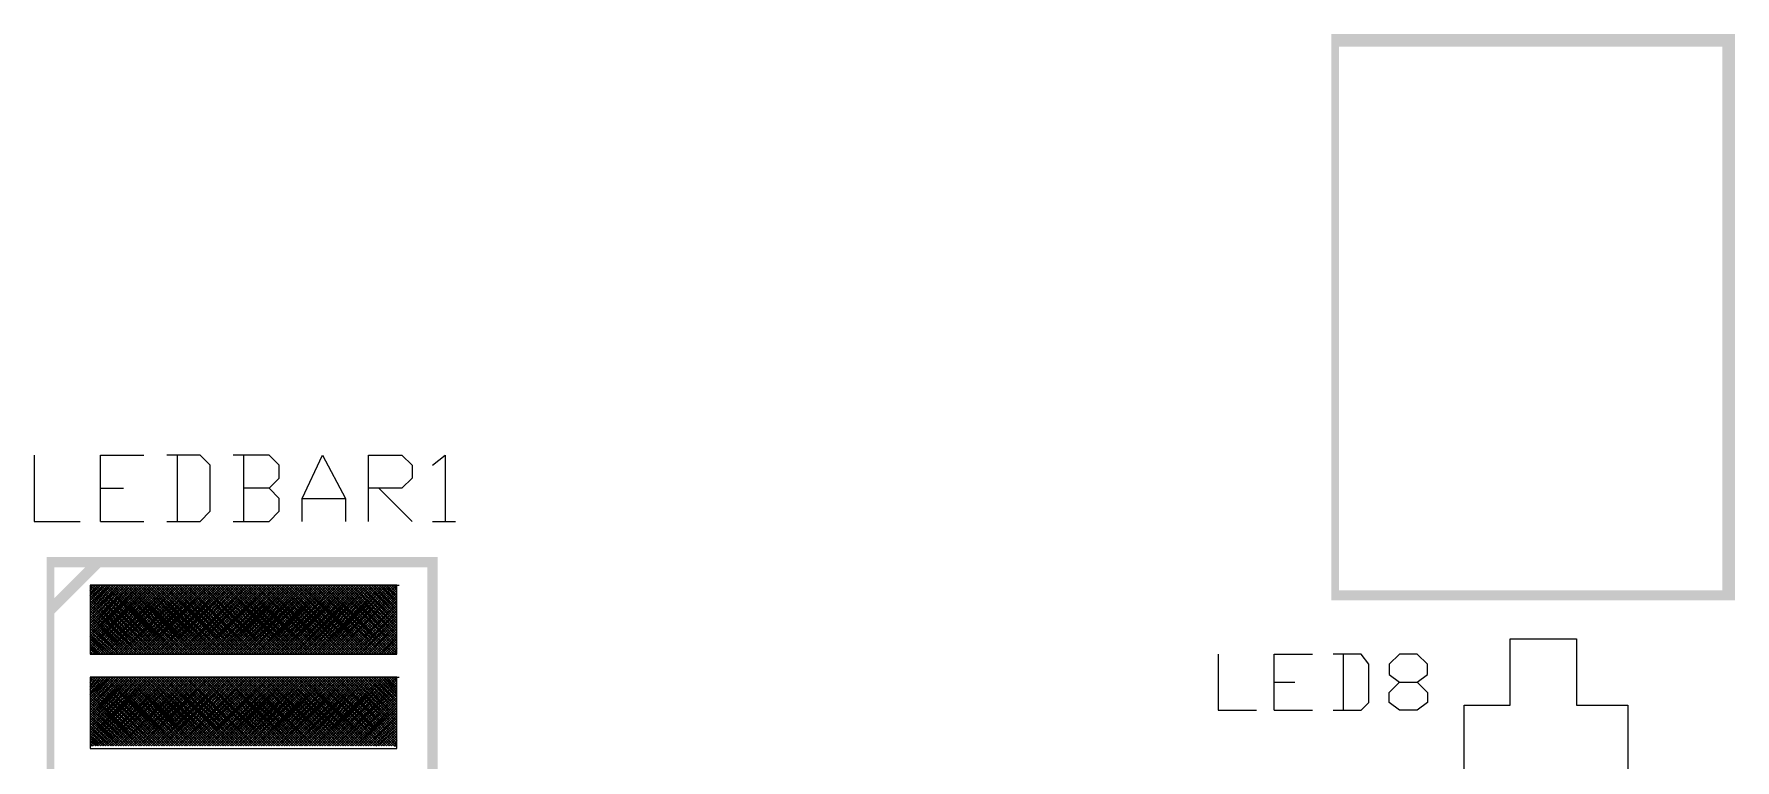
# Model space of a CAD drawing. Header units: millimetres. Extents: x 532209 to 638832, y -290618 to -196403.
# Drawn here: x 585746 to 602396, y -255416 to -248303 of the extents above; entities that cross this region are included whole.
import ezdxf
from ezdxf.enums import TextEntityAlignment as Align

# ---------------------------------------------------------------- set-up
doc = ezdxf.new("R2010")
doc.units = ezdxf.units.MM
doc.header["$LTSCALE"] = 12.5
doc.header["$MEASUREMENT"] = 0
doc.styles.get("Standard").update_dxf_attribs({"font": 'arial.ttf'})

# ---------------------------------------------------------------- blocks, each defined once
blk = doc.blocks.new('APC L')
at = {"linetype": 'Continuous'}
for points in [[(598521, -248428), (598446, -248303), (598521, -253753)], [(598446, -248303), (598521, -253753), (598446, -253853)], [(602396, -248303), (598521, -248428), (598446, -248303)], [(602271, -248428), (602396, -248303), (598521, -248428)], [(602396, -253853), (602271, -248428), (602396, -248303)], [(602271, -253753), (602396, -253853), (602271, -248428)], [(585871, -253903), (585946, -253978), (586346, -253428)], [(589696, -253428), (585946, -253528), (585871, -253428)], [(585946, -253528), (585871, -253428), (585946, -262753)], [(585871, -253428), (585946, -262753), (585871, -262828)], [(585946, -253978), (586346, -253428), (586421, -253503)], [(589596, -253528), (589696, -253428), (585946, -253528)], [(589696, -262828), (589596, -253528), (589696, -253428)], [(589596, -262753), (589696, -262828), (589596, -253528)], [(598521, -253753), (598446, -253853), (602271, -253753)], [(598446, -253853), (602271, -253753), (602396, -253853)]]:
    blk.add_hatch(color=256, dxfattribs=at).paths.add_polyline_path(points)
for points in [[(585746, -252428), (585746, -253078), (586196, -253078)], [(586396, -253078), (586396, -252428), (586821, -252428)], [(587046, -253078), (587371, -253078), (587471, -252978), (587471, -252528), (587371, -252428), (587046, -252428)], [(587146, -252428), (587146, -253078)], [(588046, -252753), (588146, -252653), (588146, -252528), (588046, -252428), (587696, -252428)], [(587796, -252428), (587796, -253078)], [(588371, -253078), (588371, -252853), (588571, -252428), (588796, -252853), (588796, -253078)], [(589021, -253078), (589021, -252428), (589346, -252428), (589446, -252528), (589446, -252653), (589346, -252753), (589021, -252753)], [(589646, -252528), (589771, -252428), (589771, -253078)], [(586396, -252753), (586621, -252753)], [(587696, -253078), (588046, -253078), (588146, -252978), (588146, -252853), (588046, -252753), (587796, -252753)], [(588371, -252853), (588796, -252853)], [(589121, -252753), (589446, -253078)], [(586396, -253078), (586821, -253078)], [(589646, -253078), (589871, -253078)], [(586296, -254378), (589296, -254378), (589296, -253703), (586296, -253703), (586296, -254378)], [(586296, -254378), (586946, -253703)], [(586296, -254353), (586946, -253703)], [(586296, -254328), (586921, -253703)], [(586296, -254328), (586896, -253703)], [(586296, -254303), (586896, -253703), (586296, -254278)], [(586296, -254278), (586871, -253703)], [(586296, -254253), (586846, -253703)], [(586296, -254228), (586821, -253703)], [(586296, -254203), (586821, -253703)], [(586796, -253703), (586296, -254203), (586771, -253703)], [(586296, -254178), (586771, -253703)], [(586296, -254153), (586746, -253703)], [(586296, -254153), (586721, -253703)], [(586296, -254128), (586696, -253703)], [(586296, -254103), (586696, -253703), (586296, -254078)], [(586296, -254078), (586671, -253703)], [(586296, -254053), (586646, -253703)], [(586296, -254028), (586646, -253703)], [(586296, -254003), (586621, -253703)], [(586596, -253703), (586296, -254003), (586571, -253703)], [(586296, -253978), (586571, -253703)], [(586296, -253953), (586546, -253703)], [(586296, -253953), (586521, -253703)], [(586296, -253928), (586496, -253703)], [(586296, -253903), (586496, -253703), (586296, -253878)], [(586296, -253878), (586471, -253703)], [(586296, -253853), (586446, -253703)], [(586296, -253828), (586446, -253703)], [(586296, -253828), (586421, -253703)], [(586396, -253703), (586296, -253803), (586371, -253703)], [(586296, -253778), (586371, -253703)], [(586296, -253753), (586346, -253703)], [(586296, -253753), (586321, -253703)], [(586296, -253728), (586321, -253703)], [(586296, -253703), (586321, -253703)], [(586321, -253703), (586971, -254378), (586296, -253703)], [(586946, -254378), (586296, -253728)], [(586321, -254378), (586996, -253703)], [(586321, -254378), (586971, -253703)], [(586996, -254378), (586321, -253703)], [(587021, -253703), (586346, -254378), (587021, -253703)], [(587021, -254378), (586346, -253703)], [(586396, -254378), (587071, -253703), (586371, -254378)], [(586371, -254378), (587046, -253703)], [(587046, -254378), (586371, -253703)], [(587021, -254378), (586371, -253703)], [(587071, -254378), (586396, -253703)], [(586421, -254378), (587096, -253703)], [(587096, -254378), (586421, -253703)], [(586446, -254378), (587121, -253703)], [(586446, -254378), (587096, -253703)], [(587146, -254378), (586446, -253703)], [(587121, -254378), (586446, -253703), (587096, -254378)], [(586471, -254378), (587146, -253703)], [(586496, -253703), (587146, -254378), (586471, -253703)], [(586496, -254378), (587171, -253703)], [(586496, -254378), (587146, -253703)], [(587171, -254378), (586496, -253703)], [(586521, -254378), (587196, -253703)], [(587196, -254378), (586521, -253703)], [(587221, -253703), (586546, -254378), (587221, -253703)], [(587221, -254378), (586546, -253703)], [(586596, -254378), (587271, -253703), (586571, -254378)], [(586571, -254378), (587246, -253703)], [(587246, -254378), (586571, -253703)], [(587221, -254378), (586571, -253703)], [(587271, -254378), (586596, -253703)], [(586621, -254378), (587271, -253703)], [(587271, -254378), (586621, -253703)], [(586646, -254378), (587321, -253703)], [(586646, -254378), (587296, -253703)], [(587346, -254378), (586646, -253703)], [(587321, -254378), (586646, -253703), (587296, -254378)], [(586671, -254378), (587346, -253703)], [(586696, -253703), (587346, -254378), (586671, -253703)], [(586696, -254378), (587371, -253703)], [(586696, -254378), (587346, -253703)], [(587371, -254378), (586696, -253703)], [(586721, -254378), (587396, -253703)], [(587396, -254378), (586721, -253703)], [(587421, -253703), (586746, -254378), (587396, -253703)], [(587396, -254378), (586746, -253703)], [(586796, -254378), (587471, -253703), (586771, -254378)], [(586771, -254378), (587446, -253703)], [(587446, -254378), (586771, -253703)], [(587421, -254378), (586771, -253703)], [(587471, -254378), (586796, -253703)], [(586821, -254378), (587496, -253703)], [(586821, -254378), (587471, -253703)], [(587521, -254378), (586821, -253703), (587496, -254378)], [(587471, -254378), (586821, -253703)], [(586846, -254378), (587521, -253703)], [(587546, -254378), (586846, -253703)], [(586871, -254378), (587546, -253703)], [(586896, -253703), (587546, -254378), (586871, -253703)], [(586896, -254378), (587571, -253703)], [(586896, -254378), (587546, -253703)], [(587571, -254378), (586896, -253703)], [(586921, -254378), (587596, -253703)], [(587596, -254378), (586921, -253703)], [(586946, -254378), (587646, -253703)], [(587621, -253703), (586946, -254378), (587596, -253703)], [(587621, -254378), (586946, -253703)], [(587596, -254378), (586946, -253703)], [(586996, -254378), (587671, -253703), (586971, -254378)], [(587646, -254378), (586971, -253703)], [(587671, -254378), (586996, -253703)], [(587021, -254378), (587696, -253703)], [(587021, -254378), (587671, -253703)], [(587721, -254378), (587021, -253703), (587696, -254378)], [(587671, -254378), (587021, -253703)], [(587046, -254378), (587721, -253703)], [(587721, -254378), (587046, -253703)], [(587071, -254378), (587721, -253703)], [(587096, -253703), (587746, -254378), (587071, -253703)], [(587096, -254378), (587771, -253703)], [(587096, -254378), (587746, -253703)], [(587771, -254378), (587096, -253703)], [(587796, -253703), (587121, -254378), (587796, -253703)], [(587796, -254378), (587121, -253703)], [(587146, -254378), (587846, -253703)], [(587146, -254378), (587821, -253703)], [(587821, -254378), (587146, -253703)], [(587796, -254378), (587146, -253703)], [(587196, -254378), (587846, -253703), (587171, -254378)], [(587846, -254378), (587171, -253703)], [(587846, -254378), (587196, -253703)], [(587221, -254378), (587896, -253703)], [(587221, -254378), (587871, -253703)], [(587921, -254378), (587221, -253703), (587896, -254378)], [(587871, -254378), (587221, -253703)], [(587246, -254378), (587921, -253703)], [(587921, -254378), (587246, -253703)], [(587271, -254378), (587946, -253703)], [(587271, -254378), (587921, -253703)], [(587271, -253703), (587946, -254378), (587271, -253703)], [(587296, -254378), (587971, -253703)], [(587971, -254378), (587296, -253703)], [(587996, -253703), (587321, -254378), (587996, -253703)], [(587996, -254378), (587321, -253703)], [(587371, -254378), (588046, -253703), (587346, -254378)], [(587346, -254378), (588021, -253703)], [(588021, -254378), (587346, -253703)], [(587996, -254378), (587346, -253703)], [(588046, -254378), (587371, -253703)], [(587396, -254378), (588071, -253703)], [(587396, -254378), (588046, -253703)], [(588096, -254378), (587396, -253703), (588071, -254378)], [(588046, -254378), (587396, -253703)], [(587421, -254378), (588096, -253703)], [(588121, -254378), (587421, -253703)], [(587446, -254378), (588121, -253703)], [(588121, -254378), (587446, -253703)], [(587471, -254378), (588121, -253703)], [(587471, -254378), (588146, -253703)], [(587471, -253703), (588146, -254378), (587471, -253703)], [(587496, -254378), (588171, -253703)], [(588171, -254378), (587496, -253703)], [(588171, -253703), (587521, -254378), (588196, -253703)], [(588171, -254378), (587521, -253703)], [(587546, -254378), (588221, -253703)], [(587546, -254378), (588246, -253703), (587571, -254378)], [(588196, -254378), (587546, -253703)], [(588221, -254378), (587546, -253703)], [(588246, -254378), (587571, -253703)], [(587596, -254378), (588246, -253703)], [(587596, -254378), (588271, -253703)], [(588246, -254378), (587596, -253703)], [(588271, -254378), (587596, -253703), (588296, -254378)], [(587621, -254378), (588296, -253703)], [(588296, -254378), (587621, -253703)], [(587646, -254378), (588296, -253703)], [(587646, -253703), (588321, -254378), (587671, -253703)], [(587671, -254378), (588321, -253703)], [(587671, -254378), (588346, -253703)], [(588346, -254378), (587671, -253703)], [(587696, -254378), (588371, -253703)], [(588371, -254378), (587696, -253703)], [(588371, -253703), (587721, -254378), (588396, -253703)], [(587721, -254378), (588421, -253703)], [(588371, -254378), (587721, -253703)], [(588396, -254378), (587721, -253703)], [(587746, -254378), (588446, -253703), (587771, -254378)], [(588421, -254378), (587746, -253703)], [(588446, -254378), (587771, -253703)], [(587796, -254378), (588446, -253703)], [(587796, -254378), (588471, -253703)], [(588446, -254378), (587796, -253703)], [(588471, -254378), (587796, -253703), (588496, -254378)], [(587821, -254378), (588496, -253703)], [(588496, -254378), (587821, -253703)], [(587846, -254378), (588496, -253703)], [(587846, -254378), (588521, -253703)], [(587846, -253703), (588521, -254378), (587846, -253703)], [(587871, -254378), (588546, -253703)], [(588546, -254378), (587871, -253703)], [(587896, -254378), (588571, -253703)], [(588571, -254378), (587896, -253703)], [(588571, -253703), (587921, -254378), (588596, -253703)], [(587921, -254378), (588621, -253703)], [(588571, -254378), (587921, -253703)], [(588596, -254378), (587921, -253703)], [(587946, -254378), (588621, -253703), (587971, -254378)], [(588621, -254378), (587946, -253703)], [(588621, -254378), (587971, -253703)], [(587996, -254378), (588646, -253703)], [(587996, -254378), (588671, -253703)], [(588646, -254378), (587996, -253703)], [(588671, -254378), (587996, -253703), (588696, -254378)], [(588021, -254378), (588696, -253703)], [(588696, -254378), (588021, -253703)], [(588046, -254378), (588696, -253703)], [(588046, -254378), (588721, -253703)], [(588046, -253703), (588721, -254378), (588046, -253703)], [(588071, -254378), (588746, -253703)], [(588746, -254378), (588071, -253703)], [(588746, -253703), (588096, -254378), (588771, -253703)], [(588746, -254378), (588096, -253703)], [(588121, -254378), (588796, -253703)], [(588121, -254378), (588821, -253703)], [(588771, -254378), (588121, -253703)], [(588796, -254378), (588121, -253703)], [(588146, -254378), (588821, -253703), (588171, -254378)], [(588821, -254378), (588146, -253703)], [(588171, -254378), (588846, -253703)], [(588821, -254378), (588171, -253703)], [(588846, -254378), (588171, -253703)], [(588196, -254378), (588871, -253703)], [(588871, -254378), (588196, -253703), (588896, -254378)], [(588221, -254378), (588896, -253703)], [(588896, -254378), (588221, -253703)], [(588246, -254378), (588896, -253703)], [(588246, -254378), (588921, -253703)], [(588246, -253703), (588921, -254378), (588246, -253703)], [(588271, -254378), (588946, -253703)], [(588946, -254378), (588271, -253703)], [(588946, -253703), (588296, -254378), (588971, -253703)], [(588296, -254378), (588996, -253703)], [(588946, -254378), (588296, -253703)], [(588971, -254378), (588296, -253703)], [(588321, -254378), (589021, -253703), (588346, -254378)], [(588996, -254378), (588321, -253703)], [(589021, -254378), (588346, -253703)], [(588371, -254378), (589021, -253703)], [(588371, -254378), (589046, -253703)], [(589021, -254378), (588371, -253703)], [(589046, -254378), (588371, -253703), (589071, -254378)], [(588396, -254378), (589071, -253703)], [(589071, -254378), (588396, -253703)], [(588421, -254378), (589071, -253703)], [(589096, -254378), (588421, -253703)], [(588446, -254378), (589096, -253703)], [(588446, -254378), (589121, -253703)], [(588446, -253703), (589121, -254378), (588446, -253703)], [(588471, -254378), (589146, -253703)], [(589146, -254378), (588471, -253703)], [(589146, -253703), (588496, -254378), (589171, -253703)], [(588496, -254378), (589196, -253703)], [(589146, -254378), (588496, -253703)], [(589171, -254378), (588496, -253703)], [(588521, -254378), (589196, -253703), (588546, -254378)], [(589196, -254378), (588521, -253703)], [(589196, -254378), (588546, -253703)], [(588571, -254378), (589221, -253703)], [(588571, -254378), (589246, -253703)], [(589221, -254378), (588571, -253703)], [(589246, -254378), (588571, -253703), (589271, -254378)], [(588596, -254378), (589271, -253703)], [(589271, -254378), (588596, -253703)], [(588621, -254378), (589271, -253703)], [(588621, -254378), (589296, -253703)], [(588621, -253703), (589296, -254378), (588621, -253703)], [(589296, -254353), (588646, -253703)], [(588646, -254378), (589296, -253728)], [(589296, -254328), (588671, -253703)], [(589296, -254328), (588696, -253703)], [(589296, -254303), (588696, -253703)], [(589296, -254278), (588721, -253703)], [(589296, -254278), (588746, -253703)], [(589296, -254253), (588746, -253703)], [(589296, -254228), (588771, -253703), (589296, -254228)], [(589296, -254203), (588796, -253703)], [(589296, -254203), (588821, -253703)], [(589296, -254178), (588821, -253703)], [(589296, -254153), (588846, -253703)], [(589296, -254153), (588871, -253703)], [(589296, -254128), (588896, -253703)], [(589296, -254103), (588896, -253703)], [(589296, -254078), (588921, -253703)], [(589296, -254078), (588946, -253703)], [(589296, -254053), (588946, -253703)], [(589296, -254028), (588971, -253703), (589296, -254028)], [(589296, -254003), (588996, -253703)], [(589296, -254003), (589021, -253703)], [(589296, -253978), (589021, -253703)], [(589296, -253953), (589046, -253703)], [(589296, -253953), (589071, -253703)], [(589296, -253928), (589071, -253703)], [(589296, -253903), (589096, -253703)], [(589296, -253878), (589121, -253703)], [(589296, -253878), (589146, -253703)], [(589296, -253853), (589146, -253703)], [(589296, -253828), (589171, -253703), (589296, -253828)], [(589296, -253828), (589196, -253703)], [(589296, -253803), (589196, -253703)], [(589296, -253778), (589221, -253703)], [(589296, -253753), (589246, -253703)], [(589296, -253753), (589271, -253703)], [(589296, -253728), (589271, -253703)], [(589296, -253703), (589321, -253703)], [(586946, -254378), (586296, -253753)], [(586921, -254378), (586296, -253753)], [(586896, -254378), (586296, -253778)], [(586896, -254378), (586296, -253803)], [(586871, -254378), (586296, -253828), (586846, -254378)], [(586821, -254378), (586296, -253828)], [(586821, -254378), (586296, -253853)], [(586796, -254378), (586296, -253878)], [(586296, -253878), (586771, -254378), (586296, -253903)], [(588671, -254378), (589296, -253753)], [(589296, -253753), (588696, -254378), (589296, -253778), (588696, -254378)], [(588721, -254378), (589296, -253803)], [(588746, -254378), (589296, -253828)], [(588746, -254378), (589296, -253828)], [(588771, -254378), (589296, -253853)], [(588796, -254378), (589296, -253878)], [(588821, -254378), (589296, -253878)], [(588821, -254378), (589296, -253903)], [(586771, -254378), (586296, -253928)], [(586746, -254378), (586296, -253953)], [(586721, -254378), (586296, -253953)], [(586696, -254378), (586296, -253978)], [(586696, -254378), (586296, -254003), (586671, -254378)], [(586646, -254378), (586296, -254003)], [(586646, -254378), (586296, -254028)], [(586621, -254378), (586296, -254053)], [(586596, -254378), (586296, -254078)], [(586296, -254078), (586571, -254378), (586296, -254103)], [(588846, -254378), (589296, -253928)], [(588871, -254378), (589296, -253953)], [(588896, -254378), (589296, -253953), (588896, -254378)], [(588896, -254378), (589296, -253978)], [(588921, -254378), (589296, -254003)], [(588946, -254378), (589296, -254003)], [(588946, -254378), (589296, -254028)], [(588971, -254378), (589296, -254053)], [(588996, -254378), (589296, -254078)], [(589021, -254378), (589296, -254078)], [(586571, -254378), (586296, -254128)], [(586546, -254378), (586296, -254153)], [(586521, -254378), (586296, -254153)], [(586496, -254378), (586296, -254178)], [(586496, -254378), (586296, -254203), (586471, -254378)], [(586446, -254378), (586296, -254203)], [(586446, -254378), (586296, -254228)], [(589021, -254378), (589296, -254103)], [(589046, -254378), (589296, -254128)], [(589071, -254378), (589296, -254153)], [(589071, -254378), (589296, -254153), (589071, -254378)], [(589096, -254378), (589296, -254178)], [(589121, -254378), (589296, -254203)], [(589146, -254378), (589296, -254203)], [(589146, -254378), (589296, -254228)], [(601346, -255753), (599746, -255753), (599746, -254878), (600196, -254878), (600196, -254228), (600846, -254228), (600846, -254878), (601346, -254878), (601346, -255753)], [(586421, -254378), (586296, -254253)], [(586396, -254378), (586296, -254278)], [(586296, -254278), (586371, -254378), (586296, -254303)], [(586371, -254378), (586296, -254328)], [(586346, -254378), (586296, -254328)], [(586321, -254378), (586296, -254353)], [(586321, -254378), (586296, -254378)], [(589171, -254378), (589296, -254253)], [(589196, -254378), (589296, -254278)], [(589196, -254378), (589296, -254278)], [(589221, -254378), (589296, -254303)], [(589246, -254378), (589296, -254328)], [(589296, -254328), (589271, -254378), (589296, -254353), (589271, -254378)], [(597336, -254378), (597336, -254928), (597711, -254928)], [(597886, -254928), (597886, -254378), (598261, -254378)], [(598461, -254928), (598736, -254928), (598811, -254853), (598811, -254478), (598736, -254378), (598461, -254378)], [(598561, -254378), (598561, -254928)], [(599111, -254928), (599011, -254853), (599011, -254753), (599111, -254653), (599286, -254653), (599386, -254578), (599386, -254478), (599286, -254378), (599111, -254378), (599011, -254478), (599011, -254578), (599111, -254653)], [(586296, -255303), (589296, -255303), (589296, -254603), (586296, -254603), (586296, -255303)], [(586296, -255278), (586946, -254603)], [(586296, -255253), (586946, -254603)], [(586296, -255228), (586921, -254603)], [(586296, -255228), (586896, -254603)], [(586296, -255203), (586896, -254603), (586296, -255178)], [(586871, -254603), (586296, -255178), (586846, -254603)], [(586296, -255153), (586821, -254603)], [(586296, -255128), (586821, -254603)], [(586296, -255103), (586796, -254603)], [(586296, -255103), (586771, -254603)], [(586296, -255078), (586771, -254603)], [(586296, -255053), (586746, -254603)], [(586296, -255053), (586721, -254603)], [(586296, -255028), (586696, -254603)], [(586296, -255003), (586696, -254603), (586296, -254978)], [(586671, -254603), (586296, -254978), (586646, -254603)], [(586296, -254953), (586646, -254603)], [(586296, -254928), (586621, -254603)], [(586296, -254903), (586596, -254603)], [(586296, -254903), (586571, -254603)], [(586296, -254878), (586571, -254603)], [(586296, -254853), (586546, -254603)], [(586296, -254853), (586521, -254603)], [(586296, -254828), (586496, -254603)], [(586296, -254803), (586496, -254603), (586296, -254778)], [(586471, -254603), (586296, -254778), (586446, -254603)], [(586296, -254753), (586446, -254603)], [(586296, -254728), (586421, -254603)], [(586296, -254728), (586396, -254603)], [(586296, -254703), (586371, -254603)], [(586296, -254678), (586371, -254603)], [(586296, -254653), (586346, -254603)], [(586296, -254653), (586321, -254603)], [(586296, -254628), (586321, -254603)], [(586296, -254603), (586321, -254603)], [(586321, -254603), (586971, -255278), (586296, -254603)], [(586946, -255278), (586296, -254628)], [(586946, -255278), (586296, -254653)], [(586921, -255278), (586296, -254653)], [(586896, -255278), (586296, -254678)], [(586896, -255278), (586296, -254703)], [(586871, -255278), (586296, -254728)], [(586846, -255278), (586296, -254728)], [(586321, -255278), (586996, -254603)], [(586321, -255278), (586971, -254603)], [(586996, -255278), (586321, -254603)], [(587021, -254603), (586346, -255278), (587021, -254603)], [(587021, -255278), (586346, -254603)], [(586396, -255278), (587071, -254603), (586371, -255278)], [(586371, -255278), (587046, -254603)], [(587046, -255278), (586371, -254603)], [(587021, -255278), (586371, -254603)], [(587071, -255278), (586396, -254603)], [(586421, -255278), (587096, -254603)], [(587096, -255278), (586421, -254603)], [(586446, -255278), (587121, -254603)], [(586446, -255278), (587096, -254603)], [(587146, -255278), (586446, -254603)], [(587121, -255278), (586446, -254603), (587096, -255278)], [(586471, -255278), (587146, -254603)], [(586496, -254603), (587146, -255278), (586471, -254603)], [(586496, -255278), (587171, -254603)], [(586496, -255278), (587146, -254603)], [(587171, -255278), (586496, -254603)], [(586521, -255278), (587196, -254603)], [(587196, -255278), (586521, -254603)], [(587221, -254603), (586546, -255278), (587221, -254603)], [(587221, -255278), (586546, -254603)], [(586596, -255278), (587271, -254603), (586571, -255278)], [(586571, -255278), (587246, -254603)], [(587246, -255278), (586571, -254603)], [(587221, -255278), (586571, -254603)], [(587271, -255278), (586596, -254603)], [(586621, -255278), (587271, -254603)], [(587271, -255278), (586621, -254603)], [(586646, -255278), (587321, -254603)], [(586646, -255278), (587296, -254603)], [(587346, -255278), (586646, -254603)], [(587321, -255278), (586646, -254603), (587296, -255278)], [(586671, -255278), (587346, -254603)], [(586696, -254603), (587346, -255278), (586671, -254603)], [(586696, -255278), (587371, -254603)], [(586696, -255278), (587346, -254603)], [(587371, -255278), (586696, -254603)], [(586721, -255278), (587396, -254603)], [(587396, -255278), (586721, -254603)], [(587421, -254603), (586746, -255278), (587396, -254603)], [(587396, -255278), (586746, -254603)], [(586796, -255278), (587471, -254603), (586771, -255278)], [(586771, -255278), (587446, -254603)], [(587446, -255278), (586771, -254603)], [(587421, -255278), (586771, -254603)], [(587471, -255278), (586796, -254603)], [(586821, -255278), (587496, -254603)], [(586821, -255278), (587471, -254603)], [(587521, -255278), (586821, -254603), (587496, -255278)], [(587471, -255278), (586821, -254603)], [(586846, -255278), (587521, -254603)], [(587546, -255278), (586846, -254603)], [(586871, -255278), (587546, -254603)], [(586896, -254603), (587546, -255278), (586871, -254603)], [(586896, -255278), (587571, -254603)], [(586896, -255278), (587546, -254603)], [(587571, -255278), (586896, -254603)], [(586921, -255278), (587596, -254603)], [(587596, -255278), (586921, -254603)], [(586946, -255278), (587646, -254603)], [(587621, -254603), (586946, -255278), (587596, -254603)], [(587621, -255278), (586946, -254603)], [(587596, -255278), (586946, -254603)], [(586996, -255278), (587671, -254603), (586971, -255278)], [(587646, -255278), (586971, -254603)], [(587671, -255278), (586996, -254603)], [(587021, -255278), (587696, -254603)], [(587021, -255278), (587671, -254603)], [(587721, -255278), (587021, -254603), (587696, -255278)], [(587671, -255278), (587021, -254603)], [(587046, -255278), (587721, -254603)], [(587721, -255278), (587046, -254603)], [(587071, -255278), (587721, -254603)], [(587096, -254603), (587746, -255278), (587071, -254603)], [(587096, -255278), (587771, -254603)], [(587096, -255278), (587746, -254603)], [(587771, -255278), (587096, -254603)], [(587796, -254603), (587121, -255278), (587796, -254603)], [(587796, -255278), (587121, -254603)], [(587146, -255278), (587846, -254603)], [(587146, -255278), (587821, -254603)], [(587821, -255278), (587146, -254603)], [(587796, -255278), (587146, -254603)], [(587196, -255278), (587846, -254603), (587171, -255278)], [(587846, -255278), (587171, -254603)], [(587846, -255278), (587196, -254603)], [(587221, -255278), (587896, -254603)], [(587221, -255278), (587871, -254603)], [(587921, -255278), (587221, -254603), (587896, -255278)], [(587871, -255278), (587221, -254603)], [(587246, -255278), (587921, -254603)], [(587921, -255278), (587246, -254603)], [(587271, -255278), (587946, -254603)], [(587271, -255278), (587921, -254603)], [(587271, -254603), (587946, -255278), (587271, -254603)], [(587296, -255278), (587971, -254603)], [(587971, -255278), (587296, -254603)], [(587996, -254603), (587321, -255278), (587996, -254603)], [(587996, -255278), (587321, -254603)], [(587371, -255278), (588046, -254603), (587346, -255278)], [(587346, -255278), (588021, -254603)], [(588021, -255278), (587346, -254603)], [(587996, -255278), (587346, -254603)], [(588046, -255278), (587371, -254603)], [(587396, -255278), (588071, -254603)], [(587396, -255278), (588046, -254603)], [(588096, -255278), (587396, -254603), (588071, -255278)], [(588046, -255278), (587396, -254603)], [(587421, -255278), (588096, -254603)], [(588121, -255278), (587421, -254603)], [(587446, -255278), (588121, -254603)], [(588121, -255278), (587446, -254603)], [(587471, -255278), (588121, -254603)], [(587471, -255278), (588146, -254603)], [(587471, -254603), (588146, -255278), (587471, -254603)], [(587496, -255278), (588171, -254603)], [(588171, -255278), (587496, -254603)], [(588171, -254603), (587521, -255278), (588196, -254603)], [(588171, -255278), (587521, -254603)], [(587546, -255278), (588221, -254603)], [(587546, -255278), (588246, -254603), (587571, -255278)], [(588196, -255278), (587546, -254603)], [(588221, -255278), (587546, -254603)], [(588246, -255278), (587571, -254603)], [(587596, -255278), (588246, -254603)], [(587596, -255278), (588271, -254603)], [(588246, -255278), (587596, -254603)], [(588271, -255278), (587596, -254603), (588296, -255278)], [(587621, -255278), (588296, -254603)], [(588296, -255278), (587621, -254603)], [(587646, -255278), (588296, -254603)], [(587646, -254603), (588321, -255278), (587671, -254603)], [(587671, -255278), (588321, -254603)], [(587671, -255278), (588346, -254603)], [(588346, -255278), (587671, -254603)], [(587696, -255278), (588371, -254603)], [(588371, -255278), (587696, -254603)], [(588371, -254603), (587721, -255278), (588396, -254603)], [(587721, -255278), (588421, -254603)], [(588371, -255278), (587721, -254603)], [(588396, -255278), (587721, -254603)], [(587746, -255278), (588446, -254603), (587771, -255278)], [(588421, -255278), (587746, -254603)], [(588446, -255278), (587771, -254603)], [(587796, -255278), (588446, -254603)], [(587796, -255278), (588471, -254603)], [(588446, -255278), (587796, -254603)], [(588471, -255278), (587796, -254603), (588496, -255278)], [(587821, -255278), (588496, -254603)], [(588496, -255278), (587821, -254603)], [(587846, -255278), (588496, -254603)], [(587846, -255278), (588521, -254603)], [(587846, -254603), (588521, -255278), (587846, -254603)], [(587871, -255278), (588546, -254603)], [(588546, -255278), (587871, -254603)], [(587896, -255278), (588571, -254603)], [(588571, -255278), (587896, -254603)], [(588571, -254603), (587921, -255278), (588596, -254603)], [(587921, -255278), (588621, -254603)], [(588571, -255278), (587921, -254603)], [(588596, -255278), (587921, -254603)], [(587946, -255278), (588621, -254603), (587971, -255278)], [(588621, -255278), (587946, -254603)], [(588621, -255278), (587971, -254603)], [(587996, -255278), (588646, -254603)], [(587996, -255278), (588671, -254603)], [(588646, -255278), (587996, -254603)], [(588671, -255278), (587996, -254603), (588696, -255278)], [(588021, -255278), (588696, -254603)], [(588696, -255278), (588021, -254603)], [(588046, -255278), (588696, -254603)], [(588046, -255278), (588721, -254603)], [(588046, -254603), (588721, -255278), (588046, -254603)], [(588071, -255278), (588746, -254603)], [(588746, -255278), (588071, -254603)], [(588746, -254603), (588096, -255278), (588771, -254603)], [(588746, -255278), (588096, -254603)], [(588121, -255278), (588796, -254603)], [(588121, -255278), (588821, -254603)], [(588771, -255278), (588121, -254603)], [(588796, -255278), (588121, -254603)], [(588146, -255278), (588821, -254603), (588171, -255278)], [(588821, -255278), (588146, -254603)], [(588171, -255278), (588846, -254603)], [(588821, -255278), (588171, -254603)], [(588846, -255278), (588171, -254603)], [(588196, -255278), (588871, -254603)], [(588871, -255278), (588196, -254603), (588896, -255278)], [(588221, -255278), (588896, -254603)], [(588896, -255278), (588221, -254603)], [(588246, -255278), (588896, -254603)], [(588246, -255278), (588921, -254603)], [(588246, -254603), (588921, -255278), (588246, -254603)], [(588271, -255278), (588946, -254603)], [(588946, -255278), (588271, -254603)], [(588946, -254603), (588296, -255278), (588971, -254603)], [(588296, -255278), (588996, -254603)], [(588946, -255278), (588296, -254603)], [(588971, -255278), (588296, -254603)], [(588321, -255278), (589021, -254603), (588346, -255278)], [(588996, -255278), (588321, -254603)], [(589021, -255278), (588346, -254603)], [(588371, -255278), (589021, -254603)], [(588371, -255278), (589046, -254603)], [(589021, -255278), (588371, -254603)], [(589046, -255278), (588371, -254603), (589071, -255278)], [(588396, -255278), (589071, -254603)], [(589071, -255278), (588396, -254603)], [(588421, -255278), (589071, -254603)], [(589096, -255278), (588421, -254603)], [(588446, -255278), (589096, -254603)], [(588446, -255278), (589121, -254603)], [(588446, -254603), (589121, -255278), (588446, -254603)], [(588471, -255278), (589146, -254603)], [(589146, -255278), (588471, -254603)], [(589146, -254603), (588496, -255278), (589171, -254603)], [(588496, -255278), (589196, -254603)], [(589146, -255278), (588496, -254603)], [(589171, -255278), (588496, -254603)], [(588521, -255278), (589196, -254603), (588546, -255278)], [(589196, -255278), (588521, -254603)], [(589196, -255278), (588546, -254603)], [(588571, -255278), (589221, -254603)], [(588571, -255278), (589246, -254603)], [(589221, -255278), (588571, -254603)], [(589246, -255278), (588571, -254603), (589271, -255278)], [(588596, -255278), (589271, -254603)], [(589271, -255278), (588596, -254603)], [(588621, -255278), (589271, -254603)], [(588621, -255278), (589296, -254603)], [(588621, -254603), (589296, -255278), (588621, -254603)], [(589296, -255253), (588646, -254603)], [(588646, -255278), (589296, -254628)], [(589296, -255228), (588671, -254603)], [(588671, -255278), (589296, -254653)], [(589296, -255228), (588696, -254603)], [(588696, -254603), (589296, -255203), (588721, -254603)], [(589296, -254653), (588696, -255278), (589296, -254678)], [(588696, -255278), (589296, -254703)], [(588721, -255278), (589296, -254728)], [(589296, -255178), (588746, -254603)], [(589296, -255178), (588746, -254603)], [(588746, -255278), (589296, -254728), (588746, -255278)], [(589296, -255153), (588771, -254603), (589296, -255128)], [(589296, -255103), (588796, -254603)], [(589296, -255103), (588821, -254603)], [(589296, -255078), (588821, -254603)], [(589296, -255053), (588846, -254603)], [(589296, -255053), (588871, -254603)], [(589296, -255028), (588896, -254603)], [(588896, -254603), (589296, -255003), (588921, -254603)], [(589296, -254978), (588946, -254603)], [(589296, -254978), (588946, -254603)], [(589296, -254953), (588971, -254603), (589296, -254928)], [(589296, -254903), (588996, -254603)], [(589296, -254903), (589021, -254603)], [(589296, -254878), (589021, -254603)], [(589296, -254853), (589046, -254603)], [(589296, -254853), (589071, -254603)], [(589296, -254828), (589071, -254603)], [(589096, -254603), (589296, -254803), (589121, -254603)], [(589296, -254778), (589146, -254603)], [(589296, -254778), (589146, -254603)], [(589296, -254753), (589171, -254603), (589296, -254728)], [(589296, -254728), (589196, -254603)], [(589296, -254703), (589196, -254603)], [(589296, -254678), (589221, -254603)], [(589296, -254653), (589246, -254603)], [(589296, -254653), (589271, -254603)], [(589296, -254628), (589271, -254603)], [(589296, -254603), (589321, -254603)], [(597886, -254653), (598086, -254653)], [(599286, -254653), (599386, -254753), (599386, -254853), (599286, -254928), (599111, -254928)], [(586821, -255278), (586296, -254753)], [(586821, -255278), (586296, -254778)], [(586796, -255278), (586296, -254778), (586771, -255278), (586296, -254803)], [(586771, -255278), (586296, -254828)], [(586746, -255278), (586296, -254853)], [(586721, -255278), (586296, -254853)], [(586696, -255278), (586296, -254878)], [(586696, -255278), (586296, -254903)], [(586671, -255278), (586296, -254903)], [(588771, -255278), (589296, -254753)], [(588796, -255278), (589296, -254778)], [(588821, -255278), (589296, -254778)], [(588821, -255278), (589296, -254803)], [(588846, -255278), (589296, -254828)], [(588871, -255278), (589296, -254853)], [(589296, -254853), (588896, -255278), (589296, -254878)], [(588896, -255278), (589296, -254903)], [(588921, -255278), (589296, -254903)], [(586646, -255278), (586296, -254928)], [(586646, -255278), (586296, -254953)], [(586621, -255278), (586296, -254978), (586596, -255278)], [(586296, -254978), (586571, -255278), (586296, -255003)], [(586571, -255278), (586296, -255028)], [(586546, -255278), (586296, -255053)], [(586521, -255278), (586296, -255053)], [(588946, -255278), (589296, -254928), (588946, -255278)], [(588971, -255278), (589296, -254953)], [(588996, -255278), (589296, -254978)], [(589021, -255278), (589296, -254978)], [(589021, -255278), (589296, -255003)], [(589046, -255278), (589296, -255028)], [(589071, -255278), (589296, -255053)], [(589296, -255053), (589071, -255278), (589296, -255078)], [(597886, -254928), (598261, -254928)], [(586496, -255278), (586296, -255078)], [(586496, -255278), (586296, -255103)], [(586471, -255278), (586296, -255103)], [(586446, -255278), (586296, -255128)], [(586446, -255278), (586296, -255153)], [(586421, -255278), (586296, -255178), (586396, -255278)], [(586296, -255178), (586371, -255278), (586296, -255203)], [(586371, -255278), (586296, -255228)], [(586346, -255278), (586296, -255228)], [(589096, -255278), (589296, -255103)], [(589121, -255278), (589296, -255103)], [(589146, -255278), (589296, -255128), (589146, -255278)], [(589171, -255278), (589296, -255153)], [(589196, -255278), (589296, -255178)], [(589196, -255278), (589296, -255178)], [(589221, -255278), (589296, -255203)], [(589246, -255278), (589296, -255228)], [(589296, -255228), (589271, -255278), (589296, -255253)], [(586321, -255278), (586296, -255253)], [(586321, -255278), (586296, -255278)], [(589271, -255278), (589296, -255278)]]:
    blk.add_lwpolyline(points, dxfattribs=at)
for tag, p in [('POWER', (619828, -213872)), ('READER_1', (532807, -215497)), ('RS485_1', (619828, -222372)), ('READER_2', (532807, -226572)), ('RS485_2', (619828, -235172)), ('INPUT_2', (619828, -252947)), ('OUTPUT_2', (619828, -259722))]:
    blk.add_attdef(tag, text='', height=450).set_placement(p, align=Align.MIDDLE_LEFT)
for tag, p in [('OUTPUT_1', (565821, -271614)), ('INPUT_1', (571646, -271614))]:
    blk.add_attdef(tag, text='', height=450, rotation=270).set_placement(p, align=Align.MIDDLE_LEFT)

msp = doc.modelspace()

# ---------------------------------------------------------------- block references
msp.add_blockref('APC L', (0, 0))

doc.saveas('drawing.dxf')
